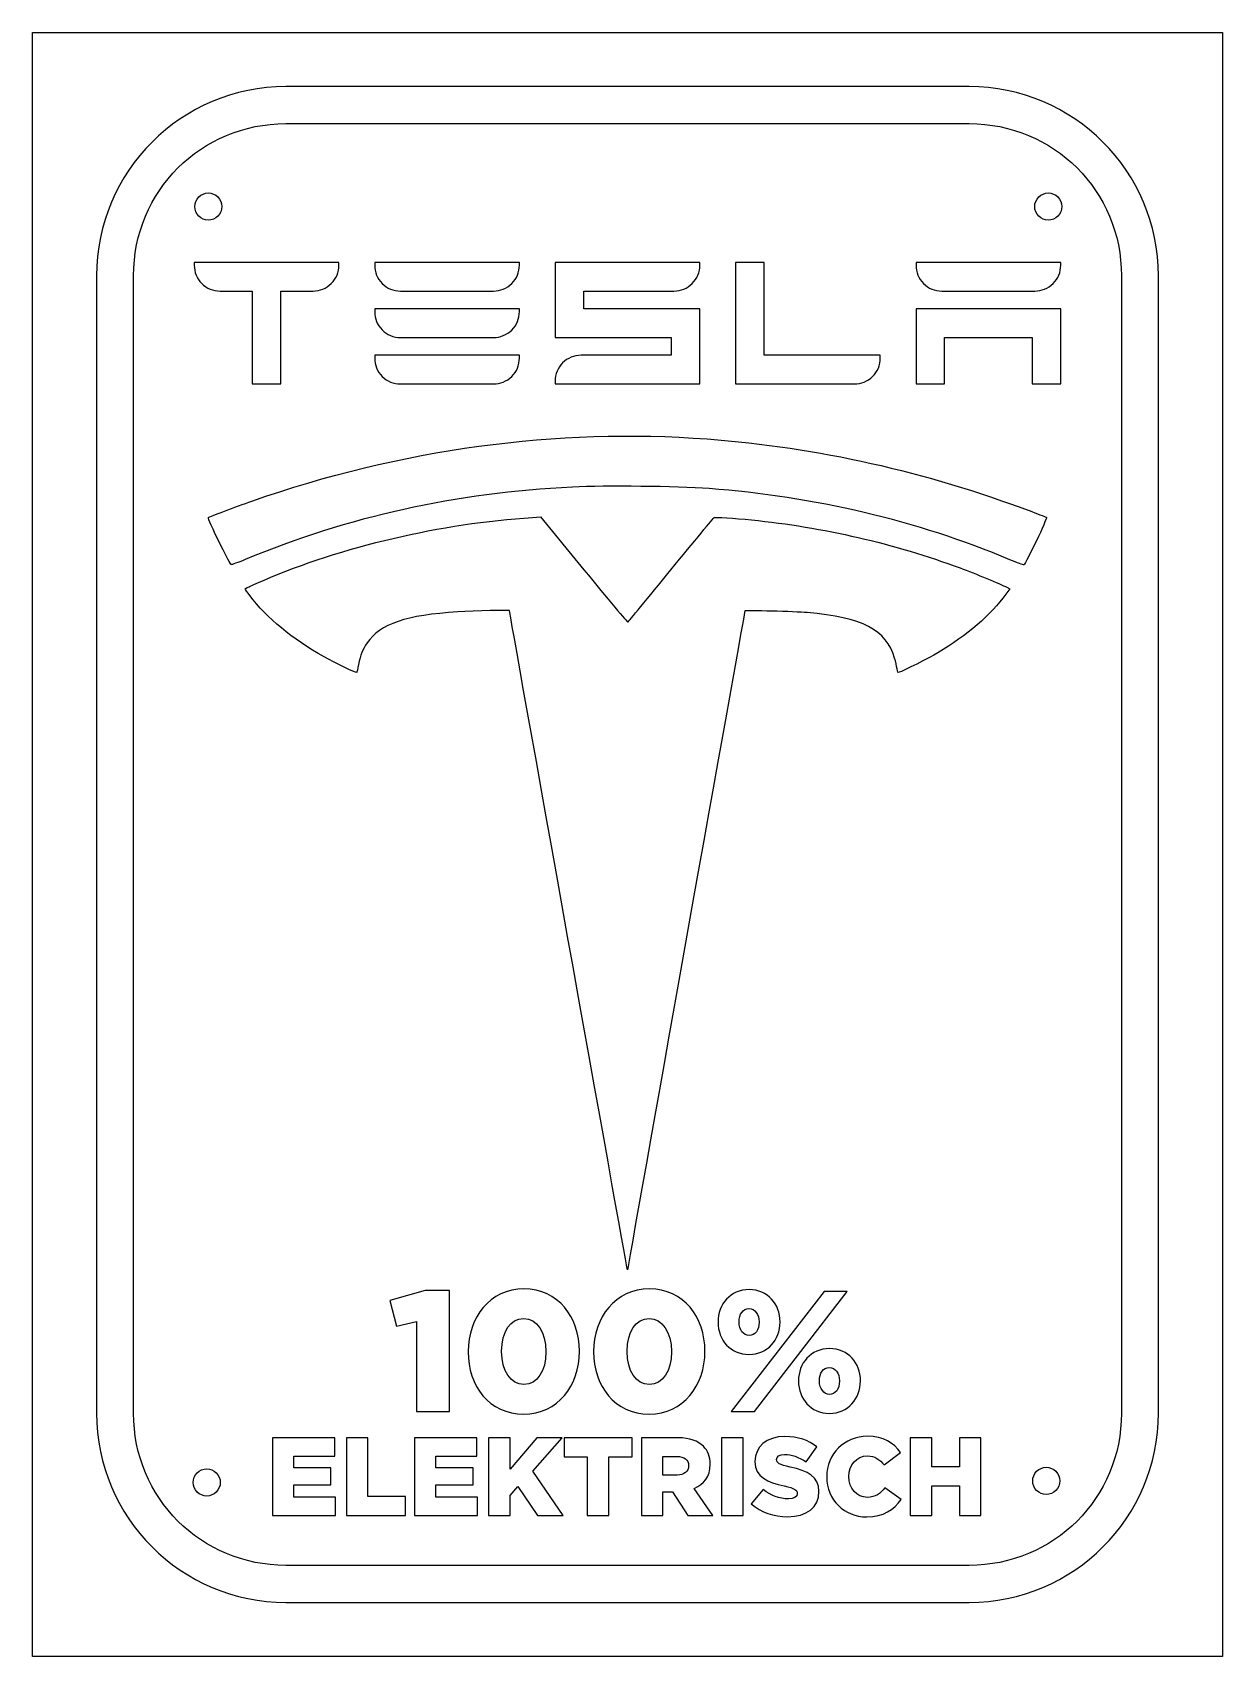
# Model space of a CAD drawing. Extents: x 0 to 219, y 0 to 300.
import ezdxf

# ---------------------------------------------------------------- set-up
doc = ezdxf.new("R2010")
doc.units = 0
doc.layers.add('Ebene_1', color=7, linetype='CONTINUOUS')

msp = doc.modelspace()

# ---------------------------------------------------------------- linework, layer by layer
at = {"layer": 'Ebene_1', "color": 7}
for points in [[(-0.350071, 299.59998), (219.24993, 299.59998), (219.24993, 0), (-0.350071, 0)], [(46.410698, 282.79096)], [(34.59598, 267.488979)], [(189.595975, 267.488979)], [(162.69024, 248.617974), (162.69024, 234.762505), (163.19024, 234.762505), (167.97539, 234.762505), (167.97539, 243.332817), (184.11602, 243.332817), (184.11602, 234.762505), (189.40118, 234.762505), (189.40118, 248.617974)], [(180, 202.339554)], [(72.120864, 67.52058), (65.622649, 65.68158), (66.795472, 60.92697), (70.535992, 61.78314), (70.535992, 45.17205), (76.590888, 45.17205), (76.590888, 67.52058)], [(90.344073, 67.80597)], [(113.49986, 67.80597)], [(145.72077, 67.36185), (128.60304, 45.17205), (132.88308, 45.17205), (150, 67.36185)], [(131.90025, 67.6793)], [(131.86817, 64.1921)], [(90.280745, 62.35311)], [(113.43653, 62.35311)], [(146.73566, 56.80646)], [(146.70356, 53.31926)], [(43.938572, 26.03534), (55.54514, 26.03534), (55.54514, 29.40696), (47.861919, 29.40696), (47.861919, 31.67515), (54.727776, 31.67515), (54.727776, 34.80157), (47.861919, 34.80157), (47.861919, 36.96758), (55.442969, 36.96758), (55.442969, 40.33921), (43.938572, 40.33921)], [(57.587911, 26.03534), (68.479286, 26.03534), (68.479286, 29.50913), (61.552126, 29.50913), (61.552126, 40.33921), (57.587911, 40.33921)], [(70.159671, 26.03534), (81.76624, 26.03534), (81.76624, 29.40696), (74.083018, 29.40696), (74.083018, 31.67515), (80.948876, 31.67515), (80.948876, 34.80157), (74.083018, 34.80157), (74.083018, 36.96758), (81.664069, 36.96758), (81.664069, 40.33921), (70.159671, 40.33921)], [(83.809009, 26.03534), (87.773224, 26.03534), (87.773224, 29.73391), (89.224045, 31.3482), (92.820447, 26.03534), (97.581592, 26.03534), (91.982649, 34.18854), (97.397685, 40.33921), (92.697842, 40.33921), (87.773224, 34.53592), (87.773224, 40.33921), (83.809009, 40.33921)], [(102.03016, 26.03534), (105.99438, 26.03534), (105.99438, 36.86541), (110.28554, 36.86541), (110.28554, 40.33921), (97.739, 40.33921), (97.739, 36.86541), (102.03016, 36.86541)], [(126.79437, 26.03534), (130.77902, 26.03534), (130.77902, 40.33921), (126.79437, 40.33921)], [(161.6342, 26.03534), (165.59841, 26.03534), (165.59841, 31.47081), (170.6865, 31.47081), (170.6865, 26.03534), (174.65072, 26.03534), (174.65072, 40.33921), (170.6865, 40.33921), (170.6865, 34.98547), (165.59841, 34.98547), (165.59841, 40.33921), (161.6342, 40.33921)], [(34.30432, 32.11101)], [(189.218, 32.40267)], [(138.99704, 25.79013)], [(153.59401, 25.74926)]]:
    msp.add_lwpolyline(points, close=True, dxfattribs=at)
for points in [[(172.48918, 289.61101), (46.410698, 289.61101)], [(46.410698, 282.79096), (172.48918, 282.79096)], [(11.475458, 254.72295), (11.475458, 44.87704)], [(18.304758, 44.87704), (18.304758, 254.72295)], [(29.49883, 257.188286), (29.49883, 256.688286)], [(56.20986, 256.688286), (56.20986, 257.188286), (29.49883, 257.188286)], [(62.79571, 257.188286), (62.79571, 256.688286)], [(89.50674, 256.688192), (89.50674, 257.188192), (62.79571, 257.188286)], [(96.09454, 257.188286), (96.09454, 243.332817), (117.52032, 243.332817), (117.52032, 240.047661), (100.87969, 240.047661)], [(122.80547, 256.688286), (122.80547, 257.188286), (96.09454, 257.188286)], [(129.39141, 257.188286), (129.39141, 234.762505), (129.89141, 234.762505), (151.31719, 234.762505)], [(156.10235, 239.547661), (156.10235, 240.047661), (134.67657, 240.047661), (134.67657, 257.188286), (129.39141, 257.188286)], [(162.69024, 257.188286), (162.69024, 256.688286)], [(189.40133, 256.688192), (189.40133, 257.188192), (162.69024, 257.188286)], [(200.59515, 254.72295), (200.59515, 44.87704)], [(207.4244, 44.87704), (207.4244, 254.72295)], [(30.87969, 253.293755), (30.88169, 253.291755), (30.88369, 253.289755)], [(34.28408, 251.903036), (40.21182, 251.903036), (40.21182, 234.762505), (40.71182, 234.762505), (45.49697, 234.762505), (45.49697, 251.90313), (51.42471, 251.90313)], [(64.17657, 253.293755), (64.17857, 253.291755), (64.18057, 253.289755)], [(67.58096, 251.903036), (84.72158, 251.903036)], [(96.09454, 235.262505), (96.09454, 234.762505), (96.59454, 234.762505), (122.80547, 234.762505), (122.80547, 248.617974), (101.37969, 248.617974), (101.37969, 251.90313), (118.02032, 251.90313)], [(164.06915, 253.293755), (164.07315, 253.291755), (164.07515, 253.289755)], [(167.47554, 251.903036), (184.61617, 251.903036)], [(62.79571, 248.617974), (62.79571, 248.117974)], [(89.50674, 248.117934), (89.50674, 248.617934), (62.79571, 248.617974)], [(64.17657, 244.723443), (64.17857, 244.721443), (64.18057, 244.717543)], [(67.58096, 243.332777), (84.72158, 243.332777)], [(62.79571, 240.047661), (62.79571, 239.547661)], [(89.50674, 239.54762), (89.50674, 240.04762), (62.79571, 240.047661)], [(64.17657, 236.15313), (64.17857, 236.15113), (64.18057, 236.14723)], [(67.58096, 234.762464), (84.72158, 234.762464)], [(91.91376, 210.125566), (93.405491, 210.217356), (101.41274, 200.460269)], [(179.44225, 197.25912), (179.99924, 196.97496), (179.28074, 195.98711)], [(109.55555, 71.95472), (109.44295, 71.31541), (109.3487, 71.81271)], [(126.16281, 61.7198), (126.16281, 61.6557)], [(130.02999, 61.68777), (130.02999, 61.75107)], [(133.73844, 61.7198), (133.73844, 61.6557)], [(137.60563, 61.68777), (137.60563, 61.75107)], [(80.042009, 56.26695), (80.042009, 56.20365)], [(86.223569, 56.26698), (86.223569, 56.33028)], [(94.402049, 56.26695), (94.402049, 56.20365)], [(100.58281, 56.26698), (100.58281, 56.33028)], [(103.197, 56.26695), (103.197, 56.20365)], [(109.37855, 56.26698), (109.37855, 56.33028)], [(117.55705, 56.26695), (117.55705, 56.20365)], [(123.7386, 56.26698), (123.7386, 56.33028)], [(140.99742, 50.84696), (140.99742, 50.78286)], [(144.86537, 50.81492), (144.86537, 50.87822)], [(148.57382, 50.84696), (148.57382, 50.78286)], [(152.44104, 50.81492), (152.44104, 50.87822)], [(118.78936, 40.33924), (112.02567, 40.33924), (112.02563, 26.03534)], [(115.98985, 33.47335), (115.98985, 36.90628), (118.58498, 36.90628)], [(132.96898, 36.00724), (132.96898, 35.96634)], [(136.97407, 36.33415), (136.97407, 36.37505)], [(142.40954, 35.88463), (144.39165, 38.6841)], [(156.84303, 35.33288), (159.82641, 37.64194)], [(118.60541, 33.47332), (115.98985, 33.47335)], [(120.73056, 35.21025), (120.73056, 35.16935)], [(124.71525, 35.41459), (124.71525, 35.45549)], [(146.2173, 33.1873), (146.2173, 33.1464)], [(150.30412, 33.18727), (150.30412, 33.22817)], [(112.02563, 26.03534), (115.98985, 26.03534), (115.98985, 30.36737), (117.68588, 30.36737), (117.72678, 30.36737), (120.60799, 26.03534), (125.18523, 26.03534), (121.77274, 31.02126)], [(134.50154, 30.79648), (132.29466, 28.16048)], [(140.77481, 30.10175), (140.77481, 30.06085)], [(144.77989, 30.4491), (144.77989, 30.49)], [(159.92858, 28.97785), (156.94521, 31.10299)], [(172.48918, 16.80903), (46.410698, 16.80903)], [(46.410698, 9.98897), (172.48918, 9.98897)]]:
    msp.add_lwpolyline(points, dxfattribs=at)
for points in [[(46.410698, 289.61101), (27.116118, 289.61101), (11.475458, 273.99147), (11.475458, 254.72295)], [(207.4244, 254.72295), (207.4244, 273.99147), (191.78376, 289.61101), (172.48918, 289.61101)], [(18.304758, 254.72295), (18.304758, 270.33112), (30.781388, 282.79096), (46.410698, 282.79096)], [(172.48918, 282.79096), (188.11846, 282.79096), (200.59515, 270.33112), (200.59515, 254.72295)], [(30.328213, 269.256746), (30.797054, 269.725587), (31.432939, 269.988979), (32.09598, 269.988979)], [(32.09598, 269.988979), (32.759021, 269.988979), (33.394906, 269.725587), (33.863747, 269.256746)], [(185.328208, 269.256746), (185.797049, 269.725587), (186.432934, 269.988979), (187.095975, 269.988979)], [(187.095975, 269.988979), (187.759016, 269.988979), (188.394901, 269.725587), (188.863742, 269.256746)], [(29.59598, 267.488979), (29.59598, 268.15202), (29.859372, 268.787905), (30.328213, 269.256746)], [(30.328213, 265.721212), (29.859372, 266.190053), (29.59598, 266.825938), (29.59598, 267.488979)], [(33.863747, 269.256746), (34.332588, 268.787905), (34.59598, 268.15202), (34.59598, 267.488979)], [(34.59598, 267.488979), (34.59598, 266.825938), (34.332588, 266.190053), (33.863747, 265.721212)], [(184.595975, 267.488979), (184.595975, 268.15202), (184.859367, 268.787905), (185.328208, 269.256746)], [(185.328208, 265.721212), (184.859367, 266.190053), (184.595975, 266.825938), (184.595975, 267.488979)], [(188.863742, 269.256746), (189.332583, 268.787905), (189.595975, 268.15202), (189.595975, 267.488979)], [(189.595975, 267.488979), (189.595975, 266.825938), (189.332583, 266.190053), (188.863742, 265.721212)], [(32.09598, 264.988979), (31.432939, 264.988979), (30.797054, 265.252371), (30.328213, 265.721212)], [(33.863747, 265.721212), (33.394906, 265.252371), (32.759021, 264.988979), (32.09598, 264.988979)], [(187.095975, 264.988979), (186.432934, 264.988979), (185.797049, 265.252371), (185.328208, 265.721212)], [(188.863742, 265.721212), (188.394901, 265.252371), (187.759016, 264.988979), (187.095975, 264.988979)], [(29.49883, 256.688286), (29.49883, 255.389037), (29.97284, 254.225114), (30.87969, 253.293755)], [(54.78604, 253.283989), (55.72126, 254.1946), (56.20986, 255.365786), (56.20986, 256.688286)], [(62.79571, 256.688286), (62.79571, 255.389037), (63.26972, 254.225114), (64.17657, 253.293755)], [(88.08486, 253.283895), (89.02009, 254.194506), (89.50674, 255.365692), (89.50674, 256.688192)], [(121.38165, 253.283989), (122.31687, 254.194601), (122.80547, 255.365787), (122.80547, 256.688286)], [(162.69024, 256.688286), (162.69024, 255.389037), (163.1623, 254.225114), (164.06915, 253.293755)], [(187.9775, 253.283895), (188.91272, 254.194507), (189.40133, 255.365693), (189.40133, 256.688192)], [(30.88369, 253.289755), (31.79549, 252.377959), (32.96467, 251.903036), (34.28408, 251.903036)], [(51.42471, 251.90313), (52.70388, 251.90313), (53.85625, 252.378669), (54.78604, 253.283989)], [(64.18057, 253.289755), (65.09236, 252.377959), (66.26154, 251.903036), (67.58096, 251.903036)], [(84.72158, 251.903036), (86.00075, 251.903036), (87.15508, 252.378575), (88.08486, 253.283895)], [(118.02032, 251.90313), (119.29949, 251.90313), (120.45186, 252.378669), (121.38165, 253.283989)], [(164.07515, 253.289755), (164.98695, 252.37796), (166.15613, 251.903036), (167.47554, 251.903036)], [(184.61617, 251.903036), (185.89534, 251.903036), (187.04771, 252.378575), (187.9775, 253.283895)], [(62.79571, 248.117974), (62.79571, 246.818724), (63.26972, 245.654802), (64.17657, 244.723443)], [(88.08486, 244.713637), (89.02009, 245.624248), (89.50674, 246.795434), (89.50674, 248.117934)], [(64.18057, 244.717543), (65.09236, 243.805748), (66.26154, 243.332777), (67.58096, 243.332777)], [(84.72158, 243.332777), (86.00075, 243.332777), (87.15508, 243.808316), (88.08486, 244.713637)], [(100.87969, 240.047661), (99.5773, 240.047661), (98.4096, 239.559993), (97.4793, 238.629693)], [(62.79571, 239.547661), (62.79571, 238.248412), (63.26972, 237.084489), (64.17657, 236.15313)], [(88.08486, 236.143323), (89.02009, 237.053934), (89.50674, 238.22512), (89.50674, 239.54762)], [(97.4793, 238.629693), (96.5691, 237.719489), (96.09454, 236.561754), (96.09454, 235.262505)], [(154.68047, 236.143364), (155.61569, 237.053976), (156.10235, 238.225162), (156.10235, 239.547661)], [(64.18057, 236.14723), (65.09236, 235.235434), (66.26154, 234.762464), (67.58096, 234.762464)], [(84.72158, 234.762464), (86.00075, 234.762464), (87.15508, 235.238003), (88.08486, 236.143323)], [(151.31719, 234.762505), (152.59636, 234.762505), (153.75069, 235.238044), (154.68047, 236.143364)], [(40.12758, 213.146601), (67.423366, 222.739656), (96.574574, 226.715), (124.16468, 224.60679)], [(124.16468, 224.60679), (144.80047, 223.029978), (164.24867, 218.67707), (184.04569, 211.204181)], [(99.286944, 215.733448), (77.744816, 214.671312), (57.925617, 210.281118), (38.878231, 202.352252)], [(124.51983, 215.444935), (118.34058, 215.893162), (105.5032, 216.039939), (99.286944, 215.733448)], [(32.125153, 210.123391), (32.24859, 210.246781), (37.215931, 212.123321), (40.12758, 213.146601)], [(180, 202.339554), (163.03151, 209.49594), (143.75326, 214.049807), (124.51983, 215.444935)], [(34.485004, 204.815805), (32.7931, 208.229528), (32.00464, 210.002877), (32.125153, 210.123391)], [(42.258735, 198.50924), (56.583493, 204.741127), (75.203518, 209.097125), (91.91376, 210.125566)], [(117.47114, 200.489708), (121.78023, 205.74083), (125.37165, 210.07795), (125.4521, 210.127672)], [(125.4521, 210.127672), (125.61988, 210.23135), (129.2036, 210.000346), (132.33397, 209.683821)], [(186.78186, 210.136315), (186.9437, 209.974497), (182.98524, 201.710997), (182.58417, 201.37332)], [(184.04569, 211.204181), (185.51964, 210.647818), (186.75088, 210.167287), (186.78186, 210.136315)], [(132.33397, 209.683821), (145.53517, 208.349389), (158.79371, 205.294613), (170.83621, 200.812916)], [(36.310691, 201.428701), (36.210581, 201.467221), (35.389233, 202.991211), (34.485004, 204.815805)], [(38.878231, 202.352252), (37.565926, 201.805995), (36.410575, 201.390394), (36.310691, 201.428701)], [(170.83621, 200.812916), (173.67831, 199.75524), (178.24993, 197.86738), (179.44225, 197.25912)], [(182.58417, 201.37332), (182.53027, 201.32803), (181.36747, 201.762835), (180, 202.339554)], [(39.452714, 197.29983), (39.745781, 197.42127), (41.008435, 197.96533), (42.258735, 198.50924)], [(101.41274, 200.460269), (105.8167, 195.09391), (109.46862, 190.75699), (109.52817, 190.82267)], [(109.52817, 190.82267), (109.58767, 190.88827), (113.16207, 195.23857), (117.47114, 200.489708)], [(38.91994, 196.96757), (38.91994, 197.02927), (39.159718, 197.17858), (39.452714, 197.29983)], [(39.761879, 195.73852), (39.298791, 196.35303), (38.91994, 196.90608), (38.91994, 196.96757)], [(53.448259, 184.40642), (47.54681, 187.71961), (42.913651, 191.55573), (39.761879, 195.73852)], [(179.28074, 195.98711), (176.48847, 192.14805), (172.11104, 188.37539), (166.69001, 185.13579)], [(78.132561, 192.70645), (68.656581, 192.14137), (63.782836, 190.48197), (61.427193, 187.01868)], [(87.651486, 192.94712), (87.651486, 193.05663), (81.316708, 192.89652), (78.132561, 192.70645)], [(109.3487, 71.81271), (109.09946, 73.12725), (87.651486, 192.87013), (87.651486, 192.94712)], [(131.11239, 192.88231), (131.05319, 192.81741), (113.30189, 93.23756), (109.55555, 71.95472)], [(142.63436, 192.58063), (140.42334, 192.76825), (131.22793, 193.00906), (131.11239, 192.88231)], [(158.73468, 184.18984), (157.23117, 189.40369), (152.78877, 191.71893), (142.63436, 192.58063)], [(61.427193, 187.01868), (60.558739, 185.74177), (60.196118, 184.83135), (59.817089, 182.97597)], [(59.474691, 181.54293), (59.359481, 181.42771), (55.421341, 183.2987), (53.448259, 184.40642)], [(59.817089, 182.97597), (59.66319, 182.22214), (59.509017, 181.57725), (59.474691, 181.54293)], [(159.18351, 182.235), (159.12761, 182.64805), (158.92563, 183.52775), (158.73468, 184.18984)], [(166.69001, 185.13579), (165.19912, 184.24483), (160.26375, 181.76771), (159.59084, 181.57263)], [(159.59084, 181.57263), (159.31316, 181.49203), (159.2759, 181.55263), (159.18351, 182.235)], [(90.344073, 67.80597), (84.035907, 67.80597), (80.042009, 62.54342), (80.042009, 56.26695)], [(100.58281, 56.33028), (100.58281, 62.60675), (96.652243, 67.80597), (90.344073, 67.80597)], [(113.49986, 67.80597), (107.1917, 67.80597), (103.197, 62.54342), (103.197, 56.26695)], [(123.7386, 56.33028), (123.7386, 62.60675), (119.80803, 67.80597), (113.49986, 67.80597)], [(131.90025, 67.6793), (128.41331, 67.6793), (126.16281, 64.98483), (126.16281, 61.7198)], [(137.60563, 61.75107), (137.60563, 64.9844), (135.35547, 67.6793), (131.90025, 67.6793)], [(130.02999, 61.75107), (130.02999, 63.14584), (130.75868, 64.1921), (131.86817, 64.1921)], [(131.86817, 64.1921), (132.94596, 64.1921), (133.73844, 63.11458), (133.73844, 61.7198)], [(86.223569, 56.33028), (86.223569, 59.88061), (87.839894, 62.35311), (90.280745, 62.35311)], [(90.280745, 62.35311), (92.721592, 62.35311), (94.402049, 59.78559), (94.402049, 56.26695)], [(109.37855, 56.33028), (109.37855, 59.88061), (110.99568, 62.35311), (113.43653, 62.35311)], [(113.43653, 62.35311), (115.87738, 62.35311), (117.55705, 59.78559), (117.55705, 56.26695)], [(126.16281, 61.6557), (126.16281, 58.39067), (128.44466, 55.72827), (131.86817, 55.72827)], [(131.90025, 59.21546), (130.85418, 59.21546), (130.02999, 60.2613), (130.02999, 61.68777)], [(131.86817, 55.72827), (135.2917, 55.72827), (137.60563, 58.42274), (137.60563, 61.68777)], [(133.73844, 61.6557), (133.73844, 60.26094), (132.97803, 59.21546), (131.90025, 59.21546)], [(80.042009, 56.20365), (80.042009, 49.92718), (83.940875, 44.72877), (90.280745, 44.72877)], [(90.344073, 50.18082), (87.871527, 50.18082), (86.223569, 52.71666), (86.223569, 56.26698)], [(90.280745, 44.72877), (96.620618, 44.72877), (100.58281, 49.99051), (100.58281, 56.26698)], [(94.402049, 56.20365), (94.402049, 52.68503), (92.816623, 50.18082), (90.344073, 50.18082)], [(103.197, 56.20365), (103.197, 49.92718), (107.09586, 44.72877), (113.43574, 44.72877)], [(113.49986, 50.18082), (111.02732, 50.18082), (109.37855, 52.71666), (109.37855, 56.26698)], [(113.43574, 44.72877), (119.7756, 44.72877), (123.7386, 49.99051), (123.7386, 56.26698)], [(117.55705, 56.20365), (117.55705, 52.68503), (115.97242, 50.18082), (113.49986, 50.18082)], [(146.73566, 56.80647), (143.24874, 56.80647), (140.99742, 54.112), (140.99742, 50.84696)], [(152.44104, 50.87822), (152.44104, 54.14326), (150.1909, 56.80646), (146.73566, 56.80646)], [(144.86537, 50.87822), (144.86537, 52.30469), (145.56238, 53.31926), (146.70356, 53.31926)], [(146.70356, 53.31927), (147.78134, 53.31927), (148.57382, 52.27343), (148.57382, 50.84696)], [(140.99742, 50.78286), (140.99742, 47.54952), (143.28006, 44.85542), (146.7036, 44.85542)], [(146.73562, 48.34261), (145.68955, 48.34261), (144.86537, 49.42014), (144.86537, 50.81492)], [(146.7036, 44.85542), (150.12713, 44.85542), (152.44104, 47.58158), (152.44104, 50.81492)], [(148.57382, 50.78286), (148.57382, 49.38808), (147.8134, 48.34261), (146.73562, 48.34261)], [(11.475458, 44.87704), (11.475458, 25.60851), (27.116118, 9.98897), (46.410698, 9.98897)], [(46.410698, 16.80903), (30.781388, 16.80903), (18.304758, 29.26886), (18.304758, 44.87704)], [(172.48918, 9.98897), (191.78376, 9.98897), (207.4244, 25.60851), (207.4244, 44.87704)], [(200.59515, 44.87704), (200.59515, 29.26886), (188.11846, 16.80903), (172.48918, 16.80903)], [(123.44833, 38.78625), (122.48793, 39.76708), (120.97581, 40.33924), (118.78936, 40.33924)], [(138.50662, 40.58448), (135.0737, 40.58448), (132.96898, 38.66367), (132.96898, 36.00724)], [(144.39165, 38.6841), (142.83865, 39.93058), (140.93828, 40.58448), (138.50662, 40.58448)], [(153.75749, 40.62531), (149.42546, 40.62531), (146.2173, 37.35586), (146.2173, 33.1873)], [(159.82641, 37.64194), (158.5595, 39.39927), (156.67956, 40.62531), (153.75749, 40.62531)], [(118.58498, 36.90628), (119.91319, 36.90628), (120.73056, 36.33412), (120.73056, 35.21025)], [(124.71525, 35.45549), (124.71525, 36.86544), (124.28613, 37.96888), (123.44833, 38.78625)], [(132.96898, 35.96634), (132.96898, 33.02383), (135.31891, 32.1656), (138.36359, 31.47084)], [(136.97407, 36.37505), (136.97407, 36.8859), (137.44405, 37.29459), (138.40445, 37.29459)], [(139.44659, 34.94463), (137.46449, 35.39418), (136.97407, 35.68026), (136.97407, 36.33415)], [(138.40445, 37.29459), (139.67137, 37.29459), (141.10176, 36.80417), (142.40954, 35.88463)], [(150.30412, 33.22817), (150.30412, 35.31245), (151.71408, 37.00848), (153.71662, 37.00848)], [(153.71662, 37.00848), (155.0857, 37.00848), (156.02567, 36.35459), (156.84303, 35.33288)], [(29.30432, 32.11101), (29.30432, 32.774051), (29.567712, 33.409936), (30.036553, 33.878777)], [(30.036553, 33.878777), (30.505394, 34.347618), (31.141279, 34.61101), (31.80432, 34.61101)], [(31.80432, 34.61101), (32.467361, 34.61101), (33.103246, 34.347618), (33.572087, 33.878777)], [(33.572087, 33.878777), (34.040928, 33.409936), (34.30432, 32.774051), (34.30432, 32.11101)], [(120.73056, 35.16935), (120.73056, 34.12721), (119.95406, 33.47332), (118.60541, 33.47332)], [(121.77274, 31.02126), (123.5505, 31.77732), (124.71525, 33.22814), (124.71525, 35.41459)], [(144.77989, 30.49), (144.77989, 33.16687), (142.73648, 34.22944), (139.44659, 34.94463)], [(146.2173, 33.1464), (146.2173, 28.87568), (149.50719, 25.74926), (153.59401, 25.74926)], [(153.71662, 29.3661), (151.71408, 29.3661), (150.30412, 31.04169), (150.30412, 33.18727)], [(184.218, 32.40267), (184.218, 33.065711), (184.481392, 33.701596), (184.950233, 34.170437)], [(184.950233, 34.170437), (185.419074, 34.639278), (186.054959, 34.90267), (186.718, 34.90267)], [(186.718, 34.90267), (187.381041, 34.90267), (188.016926, 34.639278), (188.485767, 34.170437)], [(188.485767, 34.170437), (188.954608, 33.701596), (189.218, 33.065711), (189.218, 32.40267)], [(30.036553, 30.343243), (29.567712, 30.812084), (29.30432, 31.447969), (29.30432, 32.11101)], [(31.80432, 29.61101), (31.141279, 29.61101), (30.505394, 29.874402), (30.036553, 30.343243)], [(33.572087, 30.343243), (33.103246, 29.874402), (32.467361, 29.61101), (31.80432, 29.61101)], [(34.30432, 32.11101), (34.30432, 31.447969), (34.040928, 30.812084), (33.572087, 30.343243)], [(139.14008, 29.08002), (137.48492, 29.08002), (135.91149, 29.67261), (134.50154, 30.79648)], [(138.36359, 31.47084), (140.30483, 31.02129), (140.77481, 30.69434), (140.77481, 30.10175)], [(138.99704, 25.79013), (142.47084, 25.79013), (144.77989, 27.52703), (144.77989, 30.4491)], [(140.77481, 30.06085), (140.77481, 29.44783), (140.20266, 29.08002), (139.14008, 29.08002)], [(156.94521, 31.10299), (156.08697, 30.06085), (155.20831, 29.3661), (153.71662, 29.3661)], [(184.950233, 30.634903), (184.481392, 31.103744), (184.218, 31.739629), (184.218, 32.40267)], [(186.718, 29.90267), (186.054959, 29.90267), (185.419074, 30.166062), (184.950233, 30.634903)], [(188.485767, 30.634903), (188.016926, 30.166062), (187.381041, 29.90267), (186.718, 29.90267)], [(189.218, 32.40267), (189.218, 31.739629), (188.954608, 31.103744), (188.485767, 30.634903)], [(132.29466, 28.16048), (134.05199, 26.58706), (136.46322, 25.79013), (138.99704, 25.79013)], [(153.59401, 25.74926), (156.7613, 25.74926), (158.57993, 27.11834), (159.92858, 28.97785)]]:
    msp.add_open_spline(points, degree=3, dxfattribs=at)

doc.saveas('drawing.dxf')
